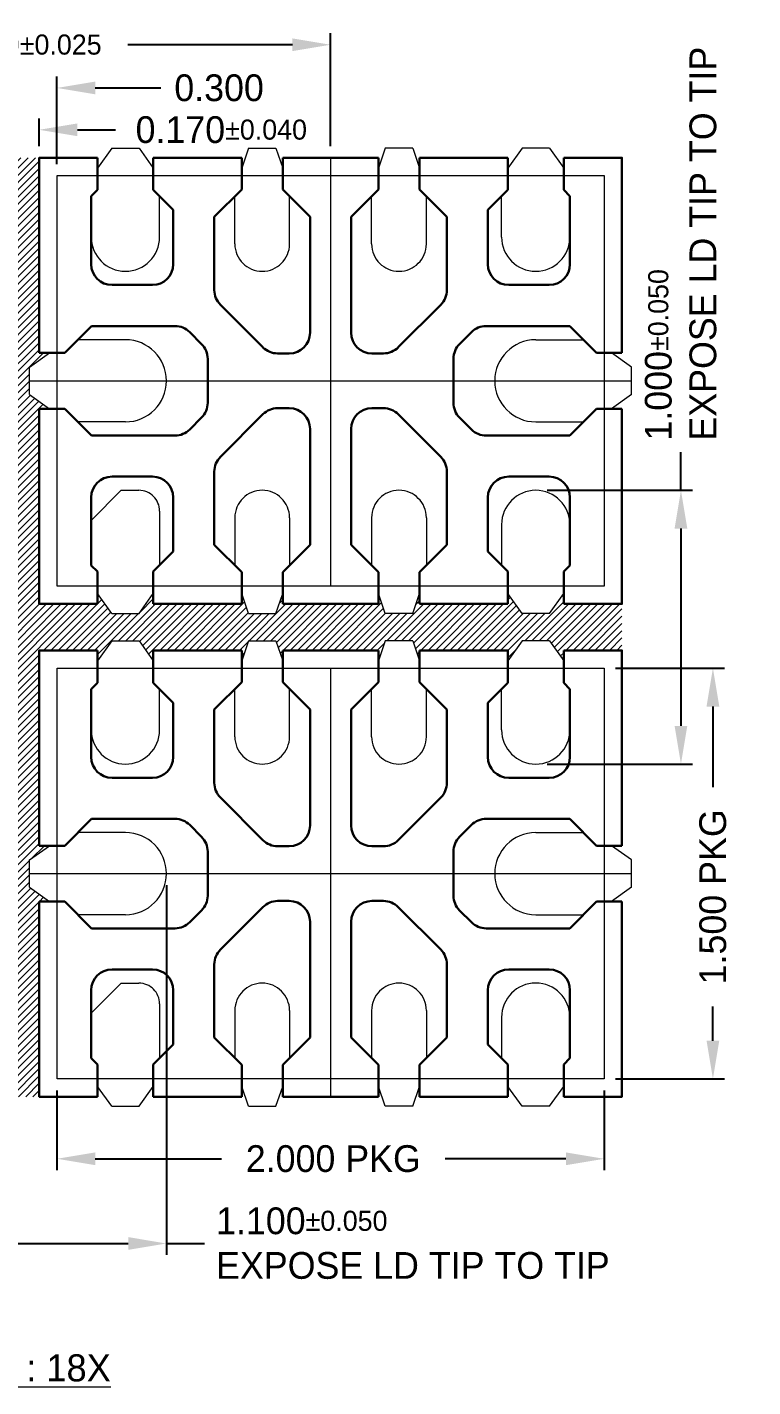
# Model space of a CAD drawing. Extents: x 414.8 to 425.6, y 215 to 220.5.
# Drawn here: x 417.731 to 420.383, y 214.994 to 219.96 of the extents above; entities that cross this region are included whole.
import ezdxf

# ---------------------------------------------------------------- set-up
doc = ezdxf.new("R2010")
doc.units = 0
doc.header["$LTSCALE"] = 3
doc.header["$MEASUREMENT"] = 0
for name, pattern in [('CENTER', [2, 1.25, -0.25, 0.25, -0.25]), ('HIDDEN', [0.375, 0.25, -0.125]), ('PHANTOM', [2.5, 1.25, -0.25, 0.25, -0.25, 0.25, -0.25])]:
    doc.linetypes.add(name, pattern=pattern)
for name, color, linetype, lineweight in [('CLIN', 1, 'CENTER', 15), ('DIM', 4, 'Continuous', 13), ('HATCH', 8, 'Continuous', 5), ('HIDN', 6, 'HIDDEN', 15), ('OBJ2', 30, 'Continuous', 30), ('OBJ4', 7, 'Continuous', 30), ('PHANTOM', 5, 'PHANTOM', 15), ('SAW', 2, 'HIDDEN', 15), ('TEXT', 2, 'Continuous', 20)]:
    doc.layers.add(name, color=color, linetype=linetype, lineweight=lineweight)
doc.dimstyles.new('3DEC X 18', dxfattribs={"dimscale": 0.055, "dimtxt": 1.778, "dimasz": 2.54, "dimexe": 0.762, "dimexo": 0.762, "dimgap": 0.762, "dimtad": 0, "dimdec": 3, "dimzin": 0, "dimdsep": 46, "dimtxsty": 'Standard', "dimcen": 0.09, "dimadec": 0, "dimazin": 0, "dimtfac": 1, "dimtdec": 3, "dimtofl": 0, "dimtmove": 0, "dimatfit": 3, "dimfxl": 1, "dimtolj": 1, "dimtzin": 0, "dimarcsym": 0})

# ---------------------------------------------------------------- blocks, each defined once
blk = doc.blocks.new('*D0')
at = {"layer": 'Defpoints', "color": 0, "transparency": 16777216}
for p in [(322.7746, -63.6465), (322.6046, -63.7483), (322.7746, -63.7483)]:
    blk.add_point(p, dxfattribs=at)
at = {"layer": 'DIM', "color": 0, "lineweight": -2, "transparency": 16777216}
for p, q in [((322.6046, -63.7064), (322.6046, -63.6046)), ((322.7746, -63.7064), (322.7746, -63.6046)), ((322.4649, -63.6465), (322.3252, -63.6465)), ((322.9143, -63.6465), (323.054, -63.6465))]:
    blk.add_line(p, q, dxfattribs=at)
at = {"layer": 'DIM', "color": 0, "transparency": 16777216}
for points in [[(322.4649, -63.6698), (322.4649, -63.6232), (322.6046, -63.6465)], [(322.9143, -63.6232), (322.9143, -63.6698), (322.7746, -63.6465)]]:
    blk.add_solid(points, dxfattribs=at)
at = {"layer": 'DIM', "color": 0, "transparency": 16777216, "insert": (323.4402, -63.6465), "char_height": 0.09779, "attachment_point": 5}
blk.add_mtext('\\A1;0.170{\\H0.073343;%%p0.040}', dxfattribs=at)
blk = doc.blocks.new('*D1')
at = {"layer": 'Defpoints', "color": 0, "transparency": 16777216}
for p in [(322.8396, -63.4936), (322.5396, -63.8133), (322.8396, -63.8133)]:
    blk.add_point(p, dxfattribs=at)
at = {"layer": 'DIM', "color": 0, "lineweight": -2, "transparency": 16777216}
for p, q in [((322.5396, -63.7714), (322.5396, -63.4517)), ((322.8396, -63.7714), (322.8396, -63.4517)), ((322.3999, -63.4936), (322.2602, -63.4936)), ((322.9793, -63.4936), (323.219, -63.4936))]:
    blk.add_line(p, q, dxfattribs=at)
at = {"layer": 'DIM', "color": 0, "transparency": 16777216}
for points in [[(322.3999, -63.5169), (322.3999, -63.4703), (322.5396, -63.4936)], [(322.9793, -63.4703), (322.9793, -63.5169), (322.8396, -63.4936)]]:
    blk.add_solid(points, dxfattribs=at)
at = {"layer": 'DIM', "color": 0, "transparency": 16777216, "insert": (323.4321, -63.4936), "char_height": 0.09779, "attachment_point": 5}
blk.add_mtext('\\A1;0.300', dxfattribs=at)
blk = doc.blocks.new('*D2')
at = {"layer": 'Defpoints', "color": 0, "transparency": 16777216}
for p in [(323.8396, -63.3358), (321.5396, -63.7483), (323.8396, -63.7483)]:
    blk.add_point(p, dxfattribs=at)
at = {"layer": 'DIM', "color": 0, "lineweight": -2, "transparency": 16777216}
for p, q in [((321.5396, -63.7064), (321.5396, -63.2939)), ((323.8396, -63.7064), (323.8396, -63.2939)), ((321.6793, -63.3358), (322.281, -63.3358)), ((323.6999, -63.3358), (323.0983, -63.3358))]:
    blk.add_line(p, q, dxfattribs=at)
at = {"layer": 'DIM', "color": 0, "transparency": 16777216}
for points in [[(321.6793, -63.3126), (321.6793, -63.3591), (321.5396, -63.3358)], [(323.6999, -63.3591), (323.6999, -63.3126), (323.8396, -63.3358)]]:
    blk.add_solid(points, dxfattribs=at)
at = {"layer": 'DIM', "color": 0, "transparency": 16777216, "insert": (322.6896, -63.3358), "char_height": 0.09779, "attachment_point": 5}
blk.add_mtext('\\A1;2.300{\\H0.073343;%%p0.025}', dxfattribs=at)
blk = doc.blocks.new('*D6')
at = {"layer": 'Defpoints', "color": 0, "transparency": 16777216}
for p in [(322.8396, -67.1133), (324.8396, -67.1133), (324.8396, -67.4049)]:
    blk.add_point(p, dxfattribs=at)
at = {"layer": 'DIM', "color": 0, "lineweight": -2, "transparency": 16777216}
for p, q in [((322.8396, -67.1552), (322.8396, -67.4468)), ((324.8396, -67.1552), (324.8396, -67.4468)), ((322.9793, -67.4049), (323.4411, -67.4049)), ((324.6999, -67.4049), (324.2584, -67.4049))]:
    blk.add_line(p, q, dxfattribs=at)
at = {"layer": 'DIM', "color": 0, "transparency": 16777216}
for points in [[(322.9793, -67.3816), (322.9793, -67.4282), (322.8396, -67.4049)], [(324.6999, -67.4282), (324.6999, -67.3816), (324.8396, -67.4049)]]:
    blk.add_solid(points, dxfattribs=at)
at = {"layer": 'DIM', "color": 0, "transparency": 16777216, "insert": (323.8497, -67.4049), "char_height": 0.09779, "attachment_point": 5}
blk.add_mtext('\\A1;2.000 PKG', dxfattribs=at)
blk = doc.blocks.new('*D7')
at = {"layer": 'Defpoints', "color": 0, "transparency": 16777216}
for p in [(324.8396, -65.6133), (325.2372, -65.6133), (324.8396, -67.1133)]:
    blk.add_point(p, dxfattribs=at)
at = {"layer": 'DIM', "color": 0, "lineweight": -2, "transparency": 16777216}
for p, q in [((324.8815, -65.6133), (325.2791, -65.6133)), ((325.2372, -65.753), (325.2372, -66.0475)), ((325.2372, -66.9736), (325.2372, -66.8484)), ((324.8815, -67.1133), (325.2791, -67.1133))]:
    blk.add_line(p, q, dxfattribs=at)
at = {"layer": 'DIM', "color": 0, "transparency": 16777216}
for points in [[(325.2605, -65.753), (325.2139, -65.753), (325.2372, -65.6133)], [(325.2139, -66.9736), (325.2605, -66.9736), (325.2372, -67.1133)]]:
    blk.add_solid(points, dxfattribs=at)
at = {"layer": 'DIM', "color": 0, "transparency": 16777216, "insert": (325.2372, -66.448), "char_height": 0.09779, "attachment_point": 5, "rotation": 90}
blk.add_mtext('\\A1;1.500 PKG', dxfattribs=at)
blk = doc.blocks.new('*D8')
at = {"layer": 'Defpoints', "color": 0, "transparency": 16777216}
for p in [(324.5896, -64.9633), (324.5896, -65.9633), (325.1203, -65.9633)]:
    blk.add_point(p, dxfattribs=at)
at = {"layer": 'DIM', "color": 0, "lineweight": -2, "transparency": 16777216}
for p, q in [((325.1203, -64.9633), (325.1203, -64.8236)), ((324.6315, -64.9633), (325.1622, -64.9633)), ((325.1203, -65.103), (325.1203, -65.8236)), ((324.6315, -65.9633), (325.1622, -65.9633))]:
    blk.add_line(p, q, dxfattribs=at)
at = {"layer": 'DIM', "color": 0, "transparency": 16777216}
for points in [[(325.1436, -65.103), (325.097, -65.103), (325.1203, -64.9633)], [(325.097, -65.8236), (325.1436, -65.8236), (325.1203, -65.9633)]]:
    blk.add_solid(points, dxfattribs=at)
at = {"layer": 'DIM', "color": 0, "transparency": 16777216, "insert": (325.2507, -64.7817), "char_height": 0.09779, "attachment_point": 7, "rotation": 90}
blk.add_mtext('\\A1;1.000{\\H0.073343;%%p0.050}\\PEXPOSE LD TIP TO TIP', dxfattribs=at)
blk = doc.blocks.new('*D9')
at = {"layer": 'Defpoints', "color": 0, "transparency": 16777216}
for p in [(322.1396, -66.3633), (323.2396, -66.3633), (323.2396, -67.7143)]:
    blk.add_point(p, dxfattribs=at)
at = {"layer": 'DIM', "color": 0, "lineweight": -2, "transparency": 16777216}
for p, q in [((322.1396, -66.4052), (322.1396, -67.7562)), ((323.2396, -66.4052), (323.2396, -67.7562)), ((322.2793, -67.7143), (323.0999, -67.7143)), ((323.2396, -67.7143), (323.3793, -67.7143))]:
    blk.add_line(p, q, dxfattribs=at)
at = {"layer": 'DIM', "color": 0, "transparency": 16777216}
for points in [[(322.2793, -67.691), (322.2793, -67.7376), (322.1396, -67.7143)], [(323.0999, -67.7376), (323.0999, -67.691), (323.2396, -67.7143)]]:
    blk.add_solid(points, dxfattribs=at)
at = {"layer": 'DIM', "color": 0, "transparency": 16777216, "insert": (323.4212, -67.8447), "char_height": 0.09779, "attachment_point": 7}
blk.add_mtext('\\A1;1.100{\\H0.073343;%%p0.050} \\PEXPOSE LD TIP TO TIP', dxfattribs=at)

msp = doc.modelspace()

# ---------------------------------------------------------------- hatches: boundary and pattern name
at = {"layer": 'HATCH'}
h = msp.add_hatch(dxfattribs=at)
h.set_pattern_fill('ANSI31', color=256, scale=0.15, style=0)
h.set_pattern_definition([(45, (387.958766, 235.369047), (-0.013258252, 0.013258252), [])])
h.paths.add_polyline_path([(419.9047, 217.8534), (419.6917, 217.8534), (419.6917, 217.8914), (419.6397, 217.8184), (419.5397, 217.8184), (419.4877, 217.8914), (419.4877, 217.8534), (419.1647, 217.8534), (419.1647, 217.8914), (419.1397, 217.8184), (419.0397, 217.8184), (419.0147, 217.8914), (419.0147, 217.8534), (418.6647, 217.8534), (418.6647, 217.8914), (418.6397, 217.8184), (418.5397, 217.8184), (418.5147, 217.8914), (418.5147, 217.8534), (418.1917, 217.8534), (418.1917, 217.8914), (418.1397, 217.8184), (418.0397, 217.8184), (417.9877, 217.8914), (417.9877, 217.8534), (417.7747, 217.8534), (417.7747, 218.5664), (417.8127, 218.5664), (417.7397, 218.6184), (417.7397, 218.7184), (417.8127, 218.7704), (417.7747, 218.7704), (417.7747, 219.4834), (417.6047, 219.4834), (417.6047, 218.7704), (417.5667, 218.7704), (417.6397, 218.7184), (417.6397, 218.6184), (417.5667, 218.5664), (417.6047, 218.5664), (417.6047, 217.8534), (417.3917, 217.8534), (417.3917, 217.8914), (417.3397, 217.8184), (417.2397, 217.8184), (417.1877, 217.8914), (417.1877, 217.8534), (416.8647, 217.8534), (416.8647, 217.8914), (416.8397, 217.8184), (416.7397, 217.8184), (416.7147, 217.8914), (416.7147, 217.8534), (416.3647, 217.8534), (416.3647, 217.8914), (416.3397, 217.8184), (416.2397, 217.8184), (416.2147, 217.8914), (416.2147, 217.8534), (415.8917, 217.8534), (415.8917, 217.8914), (415.8397, 217.8184), (415.7397, 217.8184), (415.6877, 217.8914), (415.6877, 217.8534), (415.4747, 217.8534), (415.4747, 217.6834), (415.6877, 217.6834), (415.6877, 217.6454), (415.7397, 217.7184), (415.8397, 217.7184), (415.8917, 217.6454), (415.8917, 217.6834), (416.2147, 217.6834), (416.2147, 217.6454), (416.2397, 217.7184), (416.3397, 217.7184), (416.3647, 217.6454), (416.3647, 217.6834), (416.7147, 217.6834), (416.7147, 217.6454), (416.7397, 217.7184), (416.8397, 217.7184), (416.8647, 217.6454), (416.8647, 217.6834), (417.1877, 217.6834), (417.1877, 217.6454), (417.2397, 217.7184), (417.3397, 217.7184), (417.3917, 217.6454), (417.3917, 217.6834), (417.6047, 217.6834), (417.6047, 216.9704), (417.5667, 216.9704), (417.6397, 216.9184), (417.6397, 216.8184), (417.5667, 216.7664), (417.6047, 216.7664), (417.6047, 216.0534), (417.7747, 216.0534), (417.7747, 216.7664), (417.8127, 216.7664), (417.7397, 216.8184), (417.7397, 216.9184), (417.8127, 216.9704), (417.7747, 216.9704), (417.7747, 217.6834), (417.9877, 217.6834), (417.9877, 217.6454), (418.0397, 217.7184), (418.1397, 217.7184), (418.1917, 217.6454), (418.1917, 217.6834), (418.5147, 217.6834), (418.5147, 217.6454), (418.5397, 217.7184), (418.6397, 217.7184), (418.6647, 217.6454), (418.6647, 217.6834), (419.0147, 217.6834), (419.0147, 217.6454), (419.0397, 217.7184), (419.1397, 217.7184), (419.1647, 217.6454), (419.1647, 217.6834), (419.4877, 217.6834), (419.4877, 217.6454), (419.5397, 217.7184), (419.6397, 217.7184), (419.6917, 217.6454), (419.6917, 217.6834), (419.9047, 217.6834)])

# ---------------------------------------------------------------- linework, layer by layer
at = {"layer": 'CLIN'}
for p, q in [((418.8397, 219.4834), (418.8397, 217.9184)), ((417.7397, 218.6684), (419.9397, 218.6684)), ((418.8397, 217.6184), (418.8397, 216.0534))]:
    msp.add_line(p, q, dxfattribs=at)
msp.add_lwpolyline([(417.7397, 216.8684), (419.9397, 216.8684)], dxfattribs=at)
at = {"layer": 'HIDN'}
for p, q in [((418.2147, 219.1934), (418.2147, 219.3424)), ((418.4897, 219.1684), (418.4897, 219.3424)), ((418.6897, 219.1684), (418.6897, 219.3424)), ((418.9897, 219.1684), (418.9897, 219.3424)), ((419.1897, 219.1684), (419.1897, 219.3424)), ((419.4647, 219.1934), (419.4647, 219.3424)), ((418.0897, 218.8184), (417.9157, 218.8184)), ((419.5897, 218.8184), (419.7637, 218.8184)), ((418.0897, 218.5184), (417.9157, 218.5184)), ((419.5897, 218.5184), (419.7637, 218.5184)), ((417.9647, 218.1584), (418.0747, 218.2684)), ((418.0747, 218.2684), (418.1387, 218.2684)), ((418.2147, 218.1924), (418.2147, 217.9944)), ((418.4897, 218.1684), (418.4897, 217.9944)), ((418.6897, 218.1684), (418.6897, 217.9944)), ((418.9897, 218.1684), (418.9897, 217.9944)), ((419.1897, 218.1684), (419.1897, 217.9944)), ((419.4647, 218.1434), (419.4647, 217.9944)), ((418.2147, 217.3934), (418.2147, 217.5424)), ((418.4897, 217.3684), (418.4897, 217.5424)), ((418.6897, 217.3684), (418.6897, 217.5424)), ((418.9897, 217.3684), (418.9897, 217.5424)), ((419.1897, 217.3684), (419.1897, 217.5424)), ((419.4647, 217.3934), (419.4647, 217.5424)), ((418.0897, 217.0184), (417.9157, 217.0184)), ((419.5897, 217.0184), (419.7637, 217.0184)), ((418.0897, 216.7184), (417.9157, 216.7184)), ((419.5897, 216.7184), (419.7637, 216.7184)), ((417.9647, 216.3584), (418.0747, 216.4684)), ((418.0747, 216.4684), (418.1387, 216.4684)), ((418.2147, 216.3924), (418.2147, 216.1944)), ((418.4897, 216.3684), (418.4897, 216.1944)), ((418.6897, 216.3684), (418.6897, 216.1944)), ((418.9897, 216.3684), (418.9897, 216.1944)), ((419.1897, 216.3684), (419.1897, 216.1944)), ((419.4647, 216.3434), (419.4647, 216.1944))]:
    msp.add_line(p, q, dxfattribs=at)
for centre, radius, start, end in [((418.0897, 219.1934), 0.125, 180, 0), ((418.5897, 219.1684), 0.1, 180, 0), ((419.0897, 219.1684), 0.1, 180, 0), ((419.5897, 219.1934), 0.125, 180, 0), ((418.0897, 218.6684), 0.15, 270, 90), ((419.5897, 218.6684), 0.15, 90, 270), ((418.1387, 218.1924), 0.076, 0, 90), ((418.5897, 218.1684), 0.1, 0, 180), ((419.0897, 218.1684), 0.1, 0, 180), ((419.5897, 218.1434), 0.125, 0, 180), ((418.0897, 217.3934), 0.125, 180, 0), ((418.5897, 217.3684), 0.1, 180, 0), ((419.0897, 217.3684), 0.1, 180, 0), ((419.5897, 217.3934), 0.125, 180, 0), ((418.0897, 216.8684), 0.15, 270, 90), ((419.5897, 216.8684), 0.15, 90, 270), ((418.1387, 216.3924), 0.076, 0, 90), ((418.5897, 216.3684), 0.1, 0, 180), ((419.0897, 216.3684), 0.1, 0, 180), ((419.5897, 216.3434), 0.125, 0, 180)]:
    msp.add_arc(centre, radius, start, end, dxfattribs=at)
at = {"layer": 'OBJ2'}
for p, q in [((417.9877, 219.3654), (417.9877, 219.4184)), ((418.1917, 219.3654), (418.1917, 219.4184)), ((418.5147, 219.3674), (418.5147, 219.4184)), ((418.6647, 219.3674), (418.6647, 219.4184)), ((419.0147, 219.3674), (419.0147, 219.4184)), ((419.1647, 219.3674), (419.1647, 219.4184)), ((419.4877, 219.3654), (419.4877, 219.4184)), ((419.6917, 219.3654), (419.6917, 219.4184)), ((417.9877, 219.3654), (417.9647, 219.3424)), ((418.2647, 219.2924), (418.1917, 219.3654)), ((418.4147, 219.2674), (418.5147, 219.3674)), ((418.6647, 219.3674), (418.7647, 219.2674)), ((419.0147, 219.3674), (418.9147, 219.2674)), ((419.2647, 219.2674), (419.1647, 219.3674)), ((419.4147, 219.2924), (419.4877, 219.3654)), ((419.6917, 219.3654), (419.7147, 219.3424)), ((417.9647, 219.0944), (417.9647, 219.3424)), ((419.7147, 219.0944), (419.7147, 219.3424)), ((418.2647, 219.0944), (418.2647, 219.2924)), ((418.4147, 218.9999), (418.4147, 219.2674)), ((418.7647, 218.8444), (418.7647, 219.2674)), ((418.9147, 218.8444), (418.9147, 219.2674)), ((419.2647, 218.9999), (419.2647, 219.2674)), ((419.4147, 219.0944), (419.4147, 219.2924)), ((418.0407, 219.0184), (418.1887, 219.0184)), ((419.6387, 219.0184), (419.4907, 219.0184)), ((418.5924, 218.7907), (418.4369, 218.9461)), ((419.0869, 218.7907), (419.2424, 218.9461)), ((417.8677, 218.7704), (417.9657, 218.8684)), ((418.2711, 218.8684), (417.9657, 218.8684)), ((419.4083, 218.8684), (419.7137, 218.8684)), ((419.8117, 218.7704), (419.7137, 218.8684)), ((418.3682, 218.8028), (418.3248, 218.8461)), ((419.3112, 218.8028), (419.3545, 218.8461)), ((417.8677, 218.7704), (417.8397, 218.7704)), ((418.6887, 218.7684), (418.6461, 218.7684)), ((418.9907, 218.7684), (419.0332, 218.7684)), ((419.8117, 218.7704), (419.8397, 218.7704)), ((418.3904, 218.749), (418.3904, 218.5878)), ((419.2889, 218.749), (419.2889, 218.5878)), ((417.8677, 218.5664), (417.8397, 218.5664)), ((417.9657, 218.4684), (417.8677, 218.5664)), ((418.6887, 218.5684), (418.6461, 218.5684)), ((418.9907, 218.5684), (419.0332, 218.5684)), ((419.7137, 218.4684), (419.8117, 218.5664)), ((419.8117, 218.5664), (419.8397, 218.5664)), ((418.3682, 218.534), (418.3248, 218.4907)), ((418.5924, 218.5461), (418.4369, 218.3907)), ((419.0869, 218.5461), (419.2424, 218.3907)), ((419.3112, 218.534), (419.3545, 218.4907)), ((418.2711, 218.4684), (417.9657, 218.4684)), ((418.7647, 218.4924), (418.7647, 218.0694)), ((418.9147, 218.4924), (418.9147, 218.0694)), ((419.4083, 218.4684), (419.7137, 218.4684)), ((418.1887, 218.3184), (418.0407, 218.3184)), ((418.4147, 218.3369), (418.4147, 218.0694)), ((419.2647, 218.3369), (419.2647, 218.0694)), ((419.6387, 218.3184), (419.4907, 218.3184)), ((417.9647, 218.2424), (417.9647, 217.9944)), ((418.2647, 218.2424), (418.2647, 218.0444)), ((419.4147, 218.2424), (419.4147, 218.0444)), ((419.7147, 218.2424), (419.7147, 217.9944)), ((418.4147, 218.0694), (418.5147, 217.9694)), ((418.6647, 217.9694), (418.7647, 218.0694)), ((419.0147, 217.9694), (418.9147, 218.0694)), ((419.2647, 218.0694), (419.1647, 217.9694)), ((418.1917, 217.9714), (418.2647, 218.0444)), ((419.4147, 218.0444), (419.4877, 217.9714)), ((417.9647, 217.9944), (417.9877, 217.9714)), ((417.9877, 217.9714), (417.9877, 217.9184)), ((418.1917, 217.9714), (418.1917, 217.9184)), ((418.5147, 217.9694), (418.5147, 217.9184)), ((418.6647, 217.9694), (418.6647, 217.9184)), ((419.0147, 217.9694), (419.0147, 217.9184)), ((419.1647, 217.9694), (419.1647, 217.9184)), ((419.4877, 217.9714), (419.4877, 217.9184)), ((419.6917, 217.9714), (419.7147, 217.9944)), ((419.6917, 217.9714), (419.6917, 217.9184)), ((417.9877, 217.5654), (417.9877, 217.6184)), ((418.1917, 217.5654), (418.1917, 217.6184)), ((418.5147, 217.5674), (418.5147, 217.6184)), ((418.6647, 217.5674), (418.6647, 217.6184)), ((419.0147, 217.5674), (419.0147, 217.6184)), ((419.1647, 217.5674), (419.1647, 217.6184)), ((419.4877, 217.5654), (419.4877, 217.6184)), ((419.6917, 217.5654), (419.6917, 217.6184)), ((417.9877, 217.5654), (417.9647, 217.5424)), ((418.2647, 217.4924), (418.1917, 217.5654)), ((418.4147, 217.4674), (418.5147, 217.5674)), ((418.6647, 217.5674), (418.7647, 217.4674)), ((419.0147, 217.5674), (418.9147, 217.4674)), ((419.2647, 217.4674), (419.1647, 217.5674)), ((419.4147, 217.4924), (419.4877, 217.5654)), ((419.6917, 217.5654), (419.7147, 217.5424)), ((417.9647, 217.2944), (417.9647, 217.5424)), ((419.7147, 217.2944), (419.7147, 217.5424)), ((418.2647, 217.2944), (418.2647, 217.4924)), ((418.4147, 217.1999), (418.4147, 217.4674)), ((418.7647, 217.0444), (418.7647, 217.4674)), ((418.9147, 217.0444), (418.9147, 217.4674)), ((419.2647, 217.1999), (419.2647, 217.4674)), ((419.4147, 217.2944), (419.4147, 217.4924)), ((418.0407, 217.2184), (418.1887, 217.2184)), ((419.6387, 217.2184), (419.4907, 217.2184)), ((418.5924, 216.9907), (418.4369, 217.1461)), ((419.0869, 216.9907), (419.2424, 217.1461)), ((417.8677, 216.9704), (417.9657, 217.0684)), ((418.2711, 217.0684), (417.9657, 217.0684)), ((419.4083, 217.0684), (419.7137, 217.0684)), ((419.8117, 216.9704), (419.7137, 217.0684)), ((418.3682, 217.0028), (418.3248, 217.0461)), ((419.3112, 217.0028), (419.3545, 217.0461)), ((417.8677, 216.9704), (417.8397, 216.9704)), ((418.6887, 216.9684), (418.6461, 216.9684)), ((418.9907, 216.9684), (419.0332, 216.9684)), ((419.8117, 216.9704), (419.8397, 216.9704)), ((418.3904, 216.949), (418.3904, 216.7878)), ((419.2889, 216.949), (419.2889, 216.7878)), ((417.8677, 216.7664), (417.8397, 216.7664)), ((417.9657, 216.6684), (417.8677, 216.7664)), ((418.3682, 216.734), (418.3248, 216.6907)), ((418.5924, 216.7461), (418.4369, 216.5907)), ((418.6887, 216.7684), (418.6461, 216.7684)), ((418.9907, 216.7684), (419.0332, 216.7684)), ((419.0869, 216.7461), (419.2424, 216.5907)), ((419.3112, 216.734), (419.3545, 216.6907)), ((419.7137, 216.6684), (419.8117, 216.7664)), ((419.8117, 216.7664), (419.8397, 216.7664)), ((418.7647, 216.6924), (418.7647, 216.2694)), ((418.9147, 216.6924), (418.9147, 216.2694)), ((418.2711, 216.6684), (417.9657, 216.6684)), ((419.4083, 216.6684), (419.7137, 216.6684)), ((418.4147, 216.5369), (418.4147, 216.2694)), ((419.2647, 216.5369), (419.2647, 216.2694)), ((418.1887, 216.5184), (418.0407, 216.5184)), ((419.6387, 216.5184), (419.4907, 216.5184)), ((417.9647, 216.4424), (417.9647, 216.1944)), ((418.2647, 216.4424), (418.2647, 216.2444)), ((419.4147, 216.4424), (419.4147, 216.2444)), ((419.7147, 216.4424), (419.7147, 216.1944)), ((418.1917, 216.1714), (418.2647, 216.2444)), ((418.4147, 216.2694), (418.5147, 216.1694)), ((418.6647, 216.1694), (418.7647, 216.2694)), ((419.0147, 216.1694), (418.9147, 216.2694)), ((419.2647, 216.2694), (419.1647, 216.1694)), ((419.4147, 216.2444), (419.4877, 216.1714)), ((417.9647, 216.1944), (417.9877, 216.1714)), ((419.6917, 216.1714), (419.7147, 216.1944)), ((417.9877, 216.1714), (417.9877, 216.1184)), ((418.1917, 216.1714), (418.1917, 216.1184)), ((418.5147, 216.1694), (418.5147, 216.1184)), ((418.6647, 216.1694), (418.6647, 216.1184)), ((419.0147, 216.1694), (419.0147, 216.1184)), ((419.1647, 216.1694), (419.1647, 216.1184)), ((419.4877, 216.1714), (419.4877, 216.1184)), ((419.6917, 216.1714), (419.6917, 216.1184))]:
    msp.add_line(p, q, dxfattribs=at)
for centre, start, end in [((418.0407, 219.0944), 180, 270), ((418.1887, 219.0944), 270, 0), ((419.4907, 219.0944), 180, 270), ((419.6387, 219.0944), 270, 0), ((418.4907, 218.9999), 180, 225), ((419.1887, 218.9999), 315, 0), ((418.2711, 218.7924), 45, 90), ((419.4083, 218.7924), 90, 135), ((418.6887, 218.8444), 270, 0), ((418.9907, 218.8444), 180, 270), ((418.3144, 218.749), 0, 45), ((418.6461, 218.8444), 225, 270), ((419.0332, 218.8444), 270, 315), ((419.3649, 218.749), 135, 180), ((418.3144, 218.5878), 315, 0), ((418.6461, 218.4924), 90, 135), ((418.6887, 218.4924), 0, 90), ((418.9907, 218.4924), 90, 180), ((419.0332, 218.4924), 45, 90), ((419.3649, 218.5878), 180, 225), ((418.2711, 218.5444), 270, 315), ((419.4083, 218.5444), 225, 270), ((418.4907, 218.3369), 135, 180), ((419.1887, 218.3369), 0, 45), ((418.0407, 218.2424), 90, 180), ((418.1887, 218.2424), 0, 90), ((419.4907, 218.2424), 90, 180), ((419.6387, 218.2424), 0, 90), ((418.0407, 217.2944), 180, 270), ((418.1887, 217.2944), 270, 0), ((419.4907, 217.2944), 180, 270), ((419.6387, 217.2944), 270, 0), ((418.4907, 217.1999), 180, 225), ((419.1887, 217.1999), 315, 0), ((418.2711, 216.9924), 45, 90), ((419.4083, 216.9924), 90, 135), ((418.6887, 217.0444), 270, 0), ((418.9907, 217.0444), 180, 270), ((418.3144, 216.949), 0, 45), ((418.6461, 217.0444), 225, 270), ((419.0332, 217.0444), 270, 315), ((419.3649, 216.949), 135, 180), ((418.3144, 216.7878), 315, 0), ((419.3649, 216.7878), 180, 225), ((418.6461, 216.6924), 90, 135), ((418.6887, 216.6924), 0, 90), ((418.9907, 216.6924), 90, 180), ((419.0332, 216.6924), 45, 90), ((418.2711, 216.7444), 270, 315), ((419.4083, 216.7444), 225, 270), ((418.4907, 216.5369), 135, 180), ((419.1887, 216.5369), 0, 45), ((418.0407, 216.4424), 90, 180), ((418.1887, 216.4424), 0, 90), ((419.4907, 216.4424), 90, 180), ((419.6387, 216.4424), 0, 90)]:
    msp.add_arc(centre, 0.076, start, end, dxfattribs=at)
at = {"layer": 'OBJ4'}
for p, q in [((417.9877, 219.4184), (417.9877, 219.4834)), ((418.1917, 219.4184), (418.1917, 219.4834)), ((418.5147, 219.4184), (418.5147, 219.4834)), ((418.6647, 219.4184), (418.6647, 219.4834)), ((419.0147, 219.4184), (419.0147, 219.4834)), ((419.1647, 219.4184), (419.1647, 219.4834)), ((419.4877, 219.4184), (419.4877, 219.4834)), ((419.6917, 219.4184), (419.6917, 219.4834)), ((417.8397, 218.7704), (417.7747, 218.7704)), ((419.8397, 218.7704), (419.9047, 218.7704)), ((417.8397, 218.5664), (417.7747, 218.5664)), ((419.8397, 218.5664), (419.9047, 218.5664)), ((417.9877, 217.9184), (417.9877, 217.8534)), ((418.1917, 217.9184), (418.1917, 217.8534)), ((418.5147, 217.9184), (418.5147, 217.8534)), ((418.6647, 217.9184), (418.6647, 217.8534)), ((419.0147, 217.9184), (419.0147, 217.8534)), ((419.1647, 217.9184), (419.1647, 217.8534)), ((419.4877, 217.9184), (419.4877, 217.8534)), ((419.6917, 217.9184), (419.6917, 217.8534)), ((417.9877, 217.6184), (417.9877, 217.6834)), ((418.1917, 217.6184), (418.1917, 217.6834)), ((418.5147, 217.6184), (418.5147, 217.6834)), ((418.6647, 217.6184), (418.6647, 217.6834)), ((419.0147, 217.6184), (419.0147, 217.6834)), ((419.1647, 217.6184), (419.1647, 217.6834)), ((419.4877, 217.6184), (419.4877, 217.6834)), ((419.6917, 217.6184), (419.6917, 217.6834)), ((417.8397, 216.9704), (417.7747, 216.9704)), ((419.8397, 216.9704), (419.9047, 216.9704)), ((417.8397, 216.7664), (417.7747, 216.7664)), ((419.8397, 216.7664), (419.9047, 216.7664)), ((417.9877, 216.1184), (417.9877, 216.0534)), ((418.1917, 216.1184), (418.1917, 216.0534)), ((418.5147, 216.1184), (418.5147, 216.0534)), ((418.6647, 216.1184), (418.6647, 216.0534)), ((419.0147, 216.1184), (419.0147, 216.0534)), ((419.1647, 216.1184), (419.1647, 216.0534)), ((419.4877, 216.1184), (419.4877, 216.0534)), ((419.6917, 216.1184), (419.6917, 216.0534))]:
    msp.add_line(p, q, dxfattribs=at)
for points in [[(417.7747, 218.7704), (417.7747, 219.4834), (417.9877, 219.4834)], [(418.1917, 219.4834), (418.5147, 219.4834)], [(418.6647, 219.4834), (419.0147, 219.4834)], [(419.1647, 219.4834), (419.4877, 219.4834)], [(419.6917, 219.4834), (419.9047, 219.4834), (419.9047, 218.7704)], [(417.9877, 217.8534), (417.7747, 217.8534), (417.7747, 218.5664)], [(419.9047, 218.5664), (419.9047, 217.8534), (419.6917, 217.8534)], [(418.5147, 217.8534), (418.1917, 217.8534)], [(419.0147, 217.8534), (418.6647, 217.8534)], [(419.4877, 217.8534), (419.1647, 217.8534)], [(417.7747, 216.9704), (417.7747, 217.6834), (417.9877, 217.6834)], [(418.1917, 217.6834), (418.5147, 217.6834)], [(418.6647, 217.6834), (419.0147, 217.6834)], [(419.1647, 217.6834), (419.4877, 217.6834)], [(419.6917, 217.6834), (419.9047, 217.6834), (419.9047, 216.9704)], [(417.9877, 216.0534), (417.7747, 216.0534), (417.7747, 216.7664)], [(419.9047, 216.7664), (419.9047, 216.0534), (419.6917, 216.0534)], [(418.5147, 216.0534), (418.1917, 216.0534)], [(419.0147, 216.0534), (418.6647, 216.0534)], [(419.4877, 216.0534), (419.1647, 216.0534)]]:
    msp.add_lwpolyline(points, dxfattribs=at)
at = {"layer": 'PHANTOM'}
for points in [[(417.8397, 219.4184), (419.8397, 219.4184), (419.8397, 217.9184), (417.8397, 217.9184)], [(417.8397, 217.6184), (419.8397, 217.6184), (419.8397, 216.1184), (417.8397, 216.1184)]]:
    msp.add_lwpolyline(points, close=True, dxfattribs=at)
at = {"layer": 'SAW'}
for p, q in [((418.0397, 219.5184), (417.9877, 219.4454)), ((418.0397, 219.5184), (418.1397, 219.5184)), ((418.0397, 219.5184), (418.1397, 219.5184)), ((418.1397, 219.5184), (418.1917, 219.4454)), ((418.5397, 219.5184), (418.5147, 219.4454)), ((418.5397, 219.5184), (418.5147, 219.4454)), ((418.5397, 219.5184), (418.6397, 219.5184)), ((418.5397, 219.5184), (418.6397, 219.5184)), ((418.6397, 219.5184), (418.6647, 219.4454)), ((418.6397, 219.5184), (418.6647, 219.4454)), ((419.0397, 219.5184), (419.0147, 219.4454)), ((419.0397, 219.5184), (419.0147, 219.4454)), ((419.1397, 219.5184), (419.0397, 219.5184)), ((419.1397, 219.5184), (419.0397, 219.5184)), ((419.1397, 219.5184), (419.1647, 219.4454)), ((419.5397, 219.5184), (419.4877, 219.4454)), ((419.6397, 219.5184), (419.5397, 219.5184)), ((419.6397, 219.5184), (419.5397, 219.5184)), ((419.6397, 219.5184), (419.6917, 219.4454)), ((417.7397, 218.7184), (417.8127, 218.7704)), ((419.9397, 218.7184), (419.8667, 218.7704)), ((417.7397, 218.6184), (417.7397, 218.7184)), ((417.7397, 218.6184), (417.7397, 218.7184)), ((419.9397, 218.6184), (419.9397, 218.7184)), ((419.9397, 218.6184), (419.9397, 218.7184)), ((417.7397, 218.6184), (417.8127, 218.5664)), ((419.9397, 218.6184), (419.8667, 218.5664)), ((418.0397, 217.8184), (417.9877, 217.8914)), ((418.1397, 217.8184), (418.1917, 217.8914)), ((418.5397, 217.8184), (418.5147, 217.8914)), ((418.5397, 217.8184), (418.5147, 217.8914)), ((418.6397, 217.8184), (418.6647, 217.8914)), ((418.6397, 217.8184), (418.6647, 217.8914)), ((419.0397, 217.8184), (419.0147, 217.8914)), ((419.0397, 217.8184), (419.0147, 217.8914)), ((419.1397, 217.8184), (419.1647, 217.8914)), ((419.5397, 217.8184), (419.4877, 217.8914)), ((419.6397, 217.8184), (419.6917, 217.8914)), ((418.0397, 217.8184), (418.1397, 217.8184)), ((418.0397, 217.8184), (418.1397, 217.8184)), ((418.5397, 217.8184), (418.6397, 217.8184)), ((418.5397, 217.8184), (418.6397, 217.8184)), ((419.1397, 217.8184), (419.0397, 217.8184)), ((419.1397, 217.8184), (419.0397, 217.8184)), ((419.6397, 217.8184), (419.5397, 217.8184)), ((419.6397, 217.8184), (419.5397, 217.8184)), ((418.0397, 217.7184), (417.9877, 217.6454)), ((418.0397, 217.7184), (418.1397, 217.7184)), ((418.0397, 217.7184), (418.1397, 217.7184)), ((418.1397, 217.7184), (418.1917, 217.6454)), ((418.5397, 217.7184), (418.5147, 217.6454)), ((418.5397, 217.7184), (418.5147, 217.6454)), ((418.5397, 217.7184), (418.6397, 217.7184)), ((418.5397, 217.7184), (418.6397, 217.7184)), ((418.6397, 217.7184), (418.6647, 217.6454)), ((418.6397, 217.7184), (418.6647, 217.6454)), ((419.0397, 217.7184), (419.0147, 217.6454)), ((419.0397, 217.7184), (419.0147, 217.6454)), ((419.1397, 217.7184), (419.0397, 217.7184)), ((419.1397, 217.7184), (419.0397, 217.7184)), ((419.1397, 217.7184), (419.1647, 217.6454)), ((419.5397, 217.7184), (419.4877, 217.6454)), ((419.6397, 217.7184), (419.5397, 217.7184)), ((419.6397, 217.7184), (419.5397, 217.7184)), ((419.6397, 217.7184), (419.6917, 217.6454)), ((417.7397, 216.9184), (417.8127, 216.9704)), ((419.9397, 216.9184), (419.8667, 216.9704)), ((417.7397, 216.8184), (417.7397, 216.9184)), ((417.7397, 216.8184), (417.7397, 216.9184)), ((419.9397, 216.8184), (419.9397, 216.9184)), ((419.9397, 216.8184), (419.9397, 216.9184)), ((417.7397, 216.8184), (417.8127, 216.7664)), ((419.9397, 216.8184), (419.8667, 216.7664)), ((418.0397, 216.0184), (417.9877, 216.0914)), ((418.1397, 216.0184), (418.1917, 216.0914)), ((418.5397, 216.0184), (418.5147, 216.0914)), ((418.5397, 216.0184), (418.5147, 216.0914)), ((418.6397, 216.0184), (418.6647, 216.0914)), ((418.6397, 216.0184), (418.6647, 216.0914)), ((419.0397, 216.0184), (419.0147, 216.0914)), ((419.0397, 216.0184), (419.0147, 216.0914)), ((419.1397, 216.0184), (419.1647, 216.0914)), ((419.5397, 216.0184), (419.4877, 216.0914)), ((419.6397, 216.0184), (419.6917, 216.0914)), ((418.0397, 216.0184), (418.1397, 216.0184)), ((418.0397, 216.0184), (418.1397, 216.0184)), ((418.5397, 216.0184), (418.6397, 216.0184)), ((418.5397, 216.0184), (418.6397, 216.0184)), ((419.1397, 216.0184), (419.0397, 216.0184)), ((419.1397, 216.0184), (419.0397, 216.0184)), ((419.6397, 216.0184), (419.5397, 216.0184)), ((419.6397, 216.0184), (419.5397, 216.0184))]:
    msp.add_line(p, q, dxfattribs=at)

# ---------------------------------------------------------------- texts
at = {"layer": 'TEXT'}
msp.add_text('%%USCALE : 18X', height=0.099, dxfattribs=at).set_placement((417.2564, 215.0137))

# ---------------------------------------------------------------- dimensions: what is measured, and where the dimension line sits
at = {"layer": 'DIM'}
for base, p1, p2, override, picture, middle in [((418.8397, 219.8958), (416.5397, 219.4834), (418.8397, 219.4834), {"dimgap": 0.762, "dimtol": 1, "dimlim": 0, "dimtp": 0.025, "dimtm": 0.025, "dimtfac": 0.75}, '*D2', (417.6897, 219.8958)), ((417.7747, 219.5852), (417.6047, 219.4834), (417.7747, 219.4834), {"dimgap": 0.762, "dimtol": 1, "dimlim": 0, "dimtp": 0.04, "dimtm": 0.04, "dimtfac": 0.75}, '*D0', (418.4403, 219.5852))]:
    dim = msp.add_linear_dim(base=base, p1=p1, p2=p2, dimstyle='3DEC X 18', override=override, dxfattribs=at)
    dim.commit()
    dim.dimension.update_dxf_attribs({"geometry": picture, "text_midpoint": middle, "insert": (95, 283.2317)})
dim = msp.add_linear_dim(base=(420.1203, 217.2684), p1=(419.5897, 218.2684), p2=(419.5897, 217.2684), angle=90, text='<>\\PEXPOSE LD TIP TO TIP', dimstyle='3DEC X 18', override={"dimgap": 0.762, "dimtol": 1, "dimlim": 0, "dimtp": 0.05, "dimtm": 0.05, "dimtfac": 0.75}, dxfattribs=at)
dim.commit()
dim.dimension.update_dxf_attribs({"geometry": '*D8', "text_midpoint": (420.1203, 219.379), "dimtype": 128, "insert": (95, 283.2317)})
dim = msp.add_linear_dim(base=(417.8397, 219.7381), p1=(417.5397, 219.4184), p2=(417.8397, 219.4184), dimstyle='3DEC X 18', dxfattribs=at)
dim.commit()
dim.dimension.update_dxf_attribs({"geometry": '*D1', "text_midpoint": (418.4321, 219.7381), "dimtype": 128, "insert": (95, 283.2317)})
dim = msp.add_linear_dim(base=(420.2372, 217.6184), p1=(419.8397, 216.1184), p2=(419.8397, 217.6184), angle=90, text='<> PKG', dimstyle='3DEC X 18', dxfattribs=at)
dim.commit()
dim.dimension.update_dxf_attribs({"geometry": '*D7', "text_midpoint": (420.2372, 216.7837), "dimtype": 128, "insert": (95, 283.2317)})
dim = msp.add_linear_dim(base=(418.2397, 215.5174), p1=(417.1397, 216.8684), p2=(418.2397, 216.8684), text='<> \\PEXPOSE LD TIP TO TIP', dimstyle='3DEC X 18', override={"dimtol": 1, "dimtp": 0.05, "dimtm": 0.05, "dimtfac": 0.75}, dxfattribs=at)
dim.commit()
dim.dimension.update_dxf_attribs({"geometry": '*D9', "text_midpoint": (419.3503, 215.5174), "insert": (95, 283.2317)})
dim = msp.add_linear_dim(base=(419.8397, 215.8268), p1=(417.8397, 216.1184), p2=(419.8397, 216.1184), text='<> PKG', dimstyle='3DEC X 18', dxfattribs=at)
dim.commit()
dim.dimension.update_dxf_attribs({"geometry": '*D6', "text_midpoint": (418.8498, 215.8268), "dimtype": 128, "insert": (95, 283.2317)})

doc.saveas('drawing.dxf')
